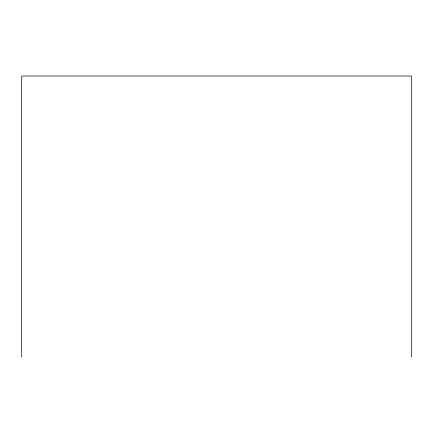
<?xml version="1.0" encoding="UTF-8"?>
<svg xmlns="http://www.w3.org/2000/svg" width="433" height="433" viewBox="0 0 433 433"><rect width="100%" height="100%" fill="white"/><g stroke="black" fill="none" stroke-linecap="round" stroke-linejoin="round"><path stroke-width="0.65" d="M411.35 356.981L411.35 76.019L21.65 76.019L21.65 356.981"/></g></svg>
